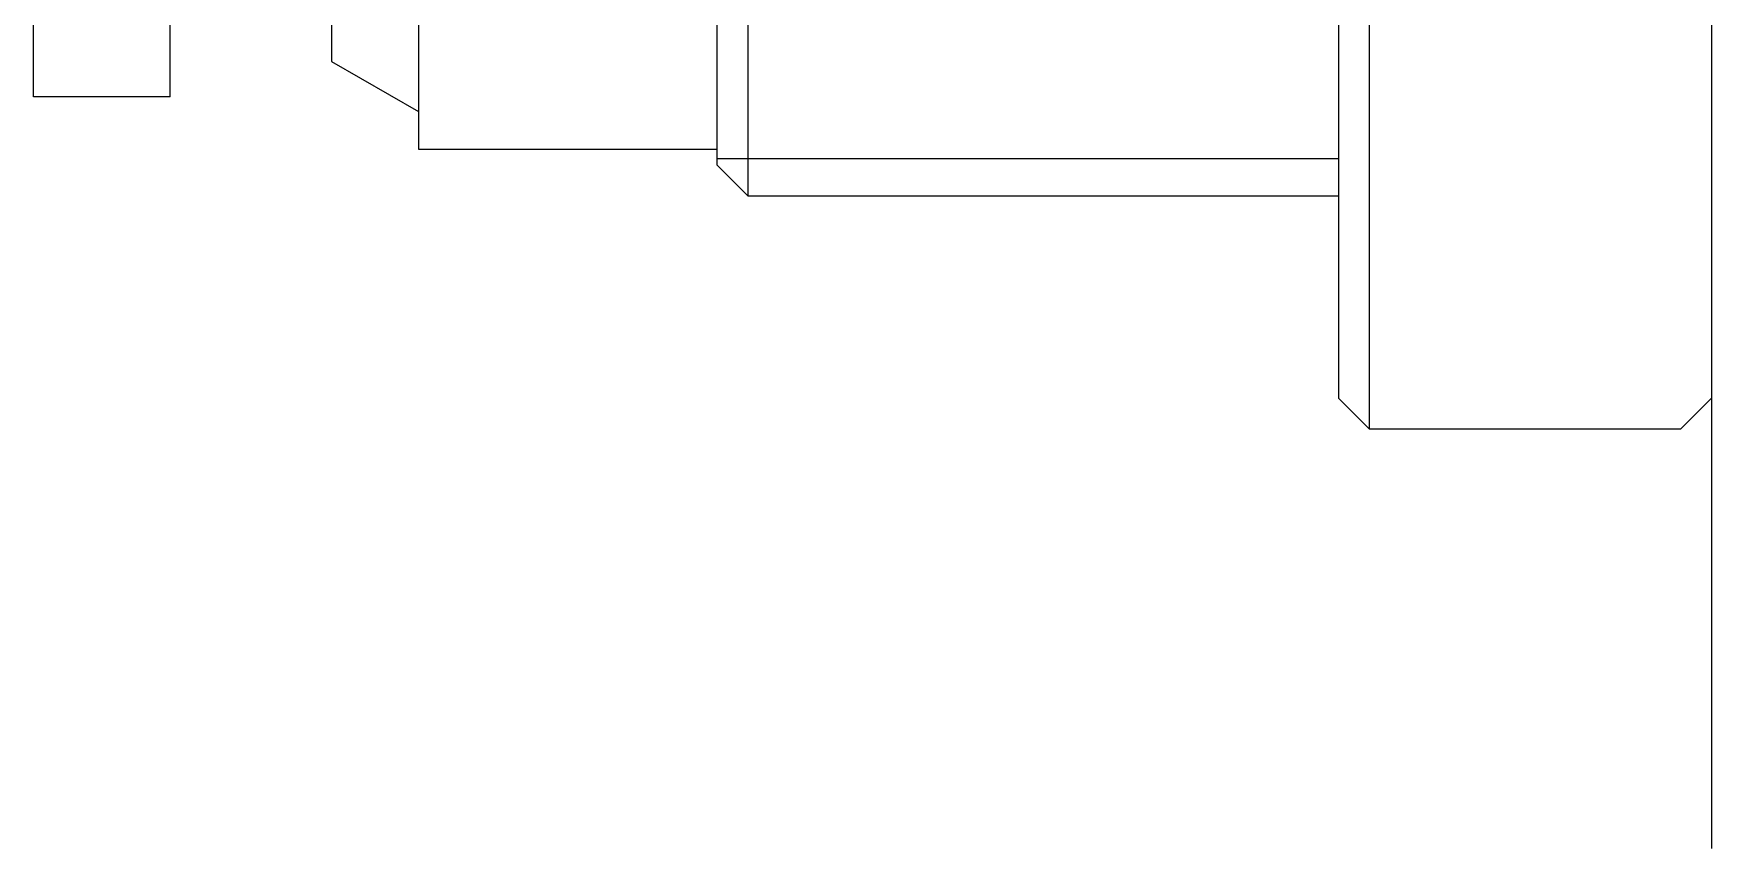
# Model space of a CAD drawing. Extents: x -653 to 8, y -59 to 438.
# Drawn here: x -500.96 to -473.96, y -7.94 to 5.18 of the extents above; entities that cross this region are included whole.
import ezdxf

# ---------------------------------------------------------------- set-up
doc = ezdxf.new("R2010")
doc.units = 0
doc.linetypes.add('CONTINOUS', pattern=[0])
doc.layers.get('0').update_dxf_attribs({"linetype": 'CONTINUOUS'})

msp = doc.modelspace()

# ---------------------------------------------------------------- linework, layer by layer
at = {"color": 7, "linetype": 'CONTINOUS'}
for p, q in [((-473.957, 68.061), (-473.957, -7.939)), ((-479.457, -1.189), (-479.457, 26.311)), ((-479.957, 25.811), (-479.957, -0.689)), ((-489.457, 2.561), (-489.457, 22.561)), ((-489.957, 3.061), (-489.957, 22.061)), ((-494.757, 3.311), (-494.757, 21.811)), ((-500.957, 4.161), (-500.957, 20.961)), ((-498.757, 4.161), (-498.757, 20.961)), ((-496.157, 4.732), (-496.157, 20.396)), ((-494.757, 3.917), (-496.157, 4.725)), ((-498.757, 4.161), (-500.957, 4.161)), ((-489.957, 3.311), (-494.757, 3.311)), ((-479.957, 3.161), (-489.957, 3.161)), ((-489.457, 2.561), (-489.957, 3.061)), ((-479.957, 2.561), (-489.457, 2.561)), ((-479.957, -0.689), (-479.457, -1.189)), ((-474.457, -1.189), (-473.957, -0.689)), ((-474.457, -1.189), (-479.457, -1.189))]:
    msp.add_line(p, q, dxfattribs=at)

doc.saveas('drawing.dxf')
